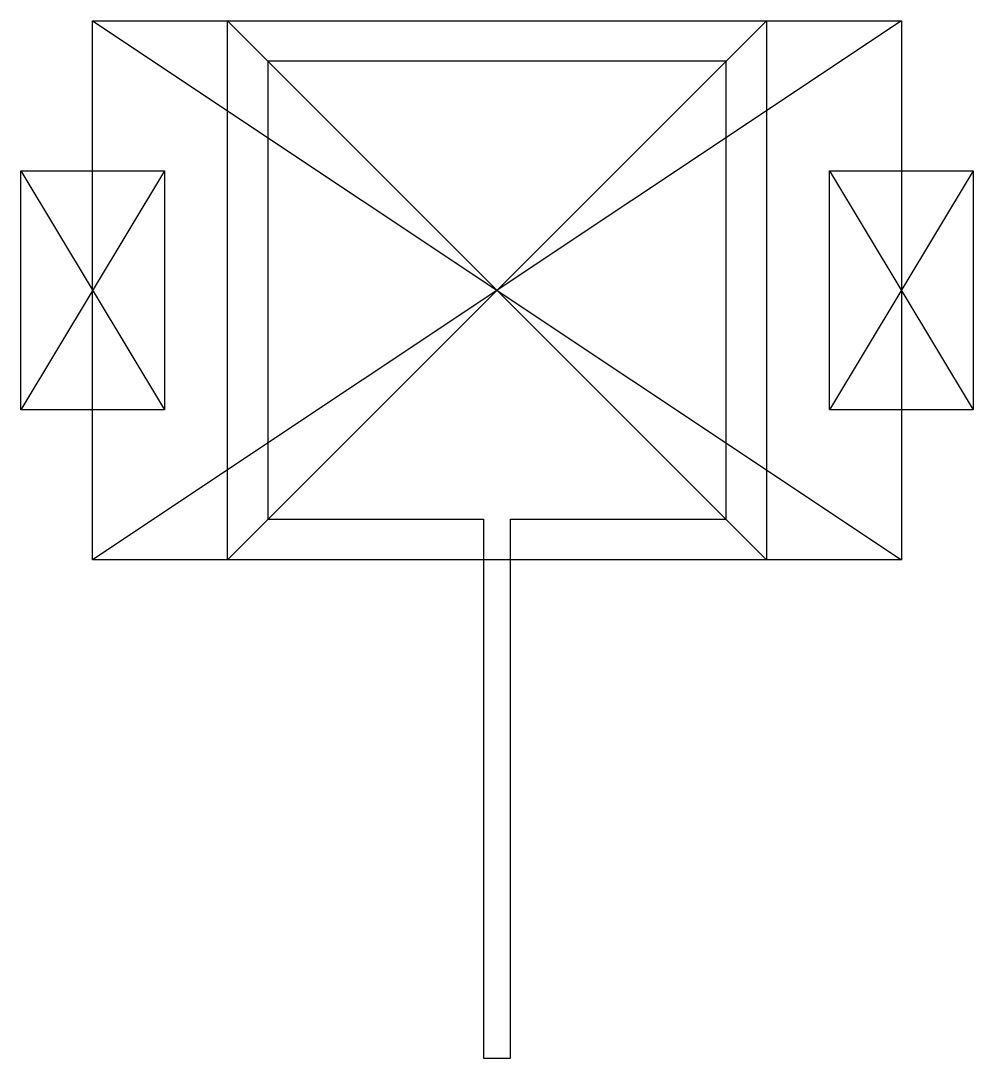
# Model space of a CAD drawing. Header units: millimetres. Extents: x -26.5 to 26.5, y -42.8 to 15.
import ezdxf

# ---------------------------------------------------------------- set-up
doc = ezdxf.new("R2010")
doc.units = ezdxf.units.MM
doc.layers.get('0').update_dxf_attribs({"linetype": 'CONTINUOUS'})

msp = doc.modelspace()

# ---------------------------------------------------------------- linework, layer by layer
for p, q in [((-22.5, 15), (22.5, -15)), ((22.5, 15), (-22.5, -15)), ((-15, 15), (15, -15)), ((15, 15), (-15, -15)), ((-26.5, 6.65), (-18.5, -6.65)), ((-18.5, 6.65), (-26.5, -6.65)), ((18.5, 6.65), (26.5, -6.65)), ((26.5, 6.65), (18.5, -6.65))]:
    msp.add_line(p, q)
for points in [[(-22.5, 15), (22.5, 15), (22.5, -15), (-22.5, -15)], [(-15, 15), (15, 15), (15, -15), (-15, -15)], [(-0.75, -12.75), (-0.75, -42.75), (0.75, -42.75), (0.75, -12.75), (12.75, -12.75), (12.75, 12.75), (-12.75, 12.75), (-12.75, -12.75)], [(-26.5, 6.65), (-18.5, 6.65), (-18.5, -6.65), (-26.5, -6.65)], [(18.5, 6.65), (26.5, 6.65), (26.5, -6.65), (18.5, -6.65)]]:
    msp.add_lwpolyline(points, close=True)

doc.saveas('drawing.dxf')
